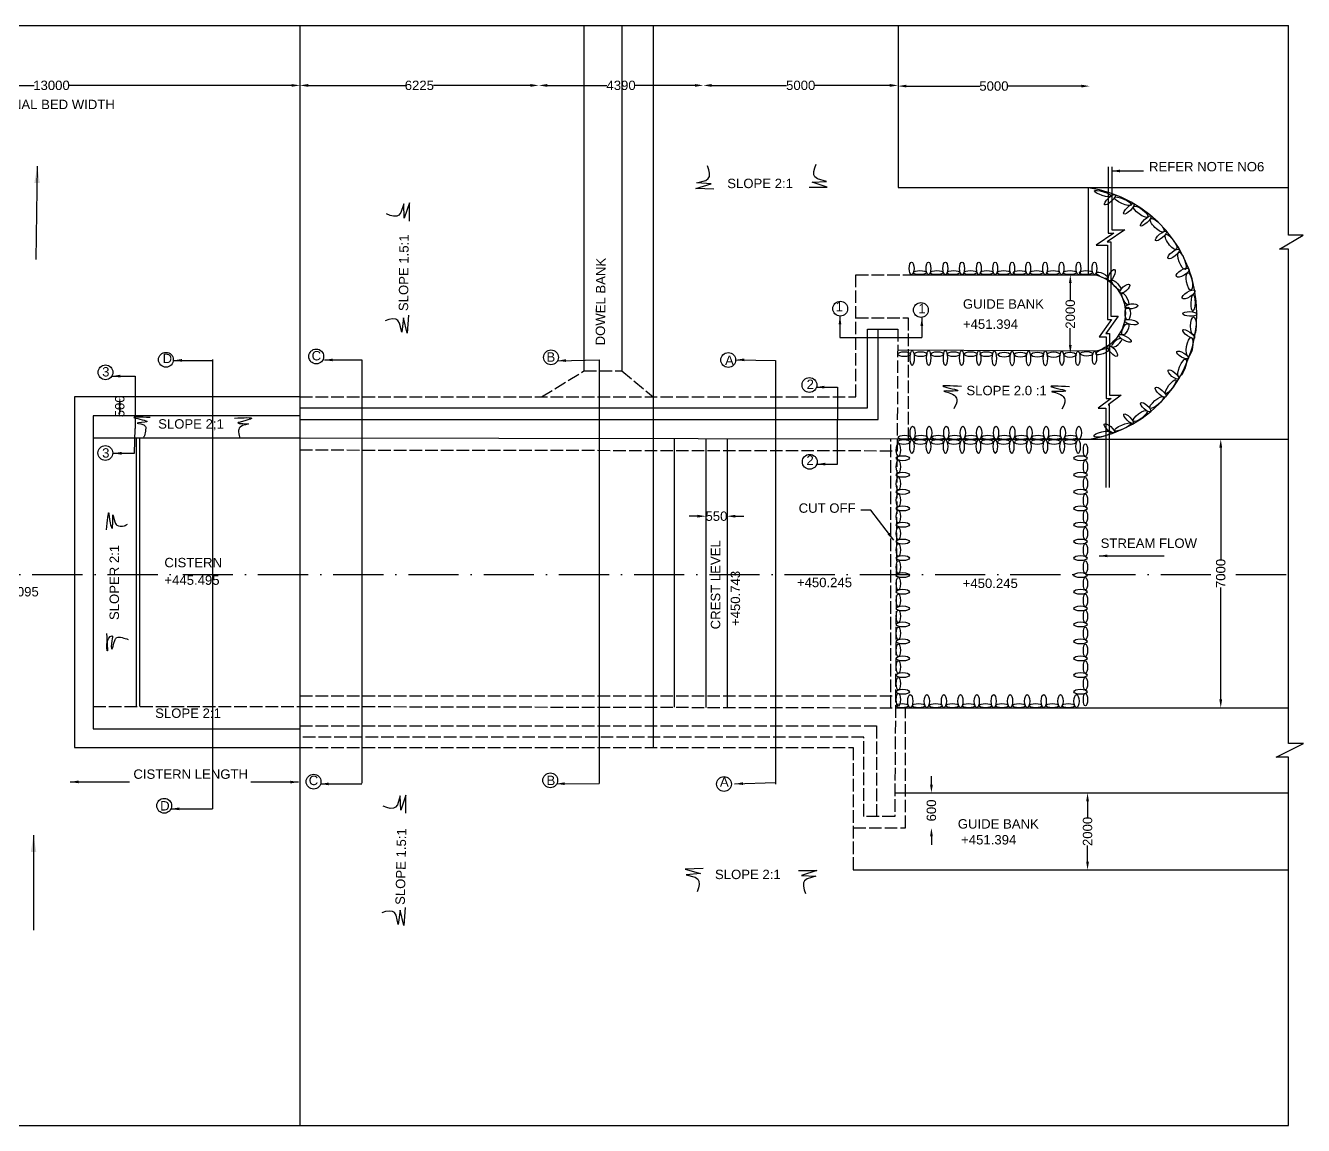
# Model space of a CAD drawing. Header units: millimetres. Extents: x 5124 to 2149775, y 2311 to 45661878.
# Drawn here: x 2096658 to 2127237, y 45621348 to 45647666 of the extents above; entities that cross this region are included whole.
import ezdxf

# ---------------------------------------------------------------- set-up
doc = ezdxf.new("R2010")
doc.units = ezdxf.units.MM
doc.header["$MEASUREMENT"] = 0
doc.linetypes.add('ACAD_ISO02W100', pattern=[15, 12, -3])
doc.linetypes.add('ACAD_ISO10W100', pattern=[18, 12, -3, 0, -3])
for name, color, linetype in [('DIMENSIONS', 7, 'Continuous'), ('DRAWING', 2, 'Continuous'), ('TEXT', 7, 'Continuous')]:
    doc.layers.add(name, color=color, linetype=linetype)
doc.styles.get("Standard").update_dxf_attribs({"font": 'arial.ttf', "height": 225})
doc.dimstyles.get("Standard").update_dxf_attribs({"dimtxt": 225, "dimasz": 200, "dimexe": 0.18, "dimexo": 0.0625, "dimgap": 0.09, "dimtad": 0, "dimdec": 0, "dimzin": 0, "dimdsep": 46, "dimtxsty": 'Standard', "dimcen": 0.09, "dimse1": 1, "dimse2": 1, "dimadec": 0, "dimazin": 0, "dimtfac": 1, "dimtdec": 0, "dimtofl": 0, "dimtmove": 0, "dimatfit": 3, "dimfxl": 1, "dimtolj": 1, "dimtzin": 0, "dimarcsym": 0})

# ---------------------------------------------------------------- blocks, each defined once
blk = doc.blocks.new('*D77')
at = {"layer": 'Defpoints', "color": 0, "transparency": 16777216}
for p in [(2091333, 45646234), (2103223, 45646234), (2103223, 45646234)]:
    blk.add_point(p, dxfattribs=at)
at = {"layer": 'DIMENSIONS', "color": 0, "lineweight": -2, "transparency": 16777216}
for p, q in [((2091533, 45646234), (2096865, 45646234)), ((2103023, 45646234), (2097690, 45646234))]:
    blk.add_line(p, q, dxfattribs=at)
at = {"layer": 'DIMENSIONS', "color": 0, "transparency": 16777216}
for points in [[(2091533, 45646267), (2091533, 45646200), (2091333, 45646234)], [(2103023, 45646267), (2103023, 45646200), (2103223, 45646234)]]:
    blk.add_solid(points, dxfattribs=at)
at = {"layer": 'DIMENSIONS', "color": 0, "transparency": 16777216, "insert": (2097278, 45646234), "char_height": 225, "attachment_point": 5}
blk.add_mtext('\\A1;13000', dxfattribs=at)
blk = doc.blocks.new('*D78')
at = {"layer": 'Defpoints', "color": 0, "transparency": 16777216}
for p in [(2103223, 45646234), (2108940, 45646234), (2108940, 45646234)]:
    blk.add_point(p, dxfattribs=at)
at = {"layer": 'DIMENSIONS', "color": 0, "lineweight": -2, "transparency": 16777216}
for p, q in [((2103423, 45646234), (2105744, 45646234)), ((2108740, 45646234), (2106419, 45646234))]:
    blk.add_line(p, q, dxfattribs=at)
at = {"layer": 'DIMENSIONS', "color": 0, "transparency": 16777216}
for points in [[(2103423, 45646267), (2103423, 45646200), (2103223, 45646234)], [(2108740, 45646267), (2108740, 45646200), (2108940, 45646234)]]:
    blk.add_solid(points, dxfattribs=at)
at = {"layer": 'DIMENSIONS', "color": 0, "transparency": 16777216, "insert": (2106081, 45646234), "char_height": 225, "attachment_point": 5}
blk.add_mtext('\\A1;6225', dxfattribs=at)
blk = doc.blocks.new('*D79')
at = {"layer": 'Defpoints', "color": 0, "transparency": 16777216}
for p in [(2108940, 45646234), (2112875, 45646234), (2112875, 45646234)]:
    blk.add_point(p, dxfattribs=at)
at = {"layer": 'DIMENSIONS', "color": 0, "lineweight": -2, "transparency": 16777216}
for p, q in [((2109140, 45646234), (2110568, 45646234)), ((2112675, 45646234), (2111248, 45646234))]:
    blk.add_line(p, q, dxfattribs=at)
at = {"layer": 'DIMENSIONS', "color": 0, "transparency": 16777216}
for points in [[(2109140, 45646267), (2109140, 45646200), (2108940, 45646234)], [(2112675, 45646267), (2112675, 45646200), (2112875, 45646234)]]:
    blk.add_solid(points, dxfattribs=at)
at = {"layer": 'DIMENSIONS', "color": 0, "transparency": 16777216, "insert": (2110908, 45646234), "char_height": 225, "attachment_point": 5}
blk.add_mtext('\\A1;4390', dxfattribs=at)
blk = doc.blocks.new('*D80')
at = {"layer": 'Defpoints', "color": 0, "transparency": 16777216}
for p in [(2112875, 45646234), (2117537, 45646234), (2117537, 45646234)]:
    blk.add_point(p, dxfattribs=at)
at = {"layer": 'DIMENSIONS', "color": 0, "lineweight": -2, "transparency": 16777216}
for p, q in [((2113075, 45646234), (2114870, 45646234)), ((2117337, 45646234), (2115542, 45646234))]:
    blk.add_line(p, q, dxfattribs=at)
at = {"layer": 'DIMENSIONS', "color": 0, "transparency": 16777216}
for points in [[(2113075, 45646267), (2113075, 45646200), (2112875, 45646234)], [(2117337, 45646267), (2117337, 45646200), (2117537, 45646234)]]:
    blk.add_solid(points, dxfattribs=at)
at = {"layer": 'DIMENSIONS', "color": 0, "transparency": 16777216, "insert": (2115206, 45646234), "char_height": 225, "attachment_point": 5}
blk.add_mtext('\\A1;5000', dxfattribs=at)
blk = doc.blocks.new('*D81')
at = {"layer": 'Defpoints', "color": 0, "transparency": 16777216}
for p in [(2117537, 45646234), (2122124, 45646234), (2122124, 45646217)]:
    blk.add_point(p, dxfattribs=at)
at = {"layer": 'DIMENSIONS', "color": 0, "lineweight": -2, "transparency": 16777216}
for p, q in [((2117737, 45646217), (2119495, 45646217)), ((2121924, 45646217), (2120166, 45646217))]:
    blk.add_line(p, q, dxfattribs=at)
at = {"layer": 'DIMENSIONS', "color": 0, "transparency": 16777216}
for points in [[(2117737, 45646250), (2117737, 45646184), (2117537, 45646217)], [(2121924, 45646250), (2121924, 45646184), (2122124, 45646217)]]:
    blk.add_solid(points, dxfattribs=at)
at = {"layer": 'DIMENSIONS', "color": 0, "transparency": 16777216, "insert": (2119830, 45646217), "char_height": 225, "attachment_point": 5}
blk.add_mtext('\\A1;5000', dxfattribs=at)
blk = doc.blocks.new('*D82')
at = {"layer": 'Defpoints', "color": 0, "transparency": 16777216}
for p in [(2121448, 45641702), (2121658, 45641702), (2121531, 45639823)]:
    blk.add_point(p, dxfattribs=at)
at = {"layer": 'DIMENSIONS', "color": 0, "lineweight": -2, "transparency": 16777216}
for p, q in [((2121658, 45641502), (2121658, 45641100)), ((2121658, 45640023), (2121658, 45640425))]:
    blk.add_line(p, q, dxfattribs=at)
at = {"layer": 'DIMENSIONS', "color": 0, "transparency": 16777216}
for points in [[(2121624, 45641502), (2121691, 45641502), (2121658, 45641702)], [(2121624, 45640023), (2121691, 45640023), (2121658, 45639823)]]:
    blk.add_solid(points, dxfattribs=at)
at = {"layer": 'DIMENSIONS', "color": 0, "transparency": 16777216, "insert": (2121658, 45640762), "char_height": 225, "attachment_point": 5, "rotation": 90}
blk.add_mtext('\\A1;2000', dxfattribs=at)
blk = doc.blocks.new('*D83')
at = {"layer": 'Defpoints', "color": 0, "transparency": 16777216}
for p in [(2117711, 45629304), (2118334, 45629304), (2117711, 45628465)]:
    blk.add_point(p, dxfattribs=at)
at = {"layer": 'DIMENSIONS', "color": 0, "lineweight": -2, "transparency": 16777216}
for p, q in [((2118334, 45629504), (2118334, 45629704)), ((2118334, 45628265), (2118334, 45628065))]:
    blk.add_line(p, q, dxfattribs=at)
at = {"layer": 'DIMENSIONS', "color": 0, "transparency": 16777216}
for points in [[(2118301, 45629504), (2118368, 45629504), (2118334, 45629304)], [(2118301, 45628265), (2118368, 45628265), (2118334, 45628465)]]:
    blk.add_solid(points, dxfattribs=at)
at = {"layer": 'DIMENSIONS', "color": 0, "transparency": 16777216, "insert": (2118334, 45628885), "char_height": 225, "attachment_point": 5, "rotation": 90}
blk.add_mtext('\\A1;600', dxfattribs=at)
blk = doc.blocks.new('*D84')
at = {"layer": 'Defpoints', "color": 0, "transparency": 16777216}
for p in [(2125159, 45637768), (2125258, 45637768), (2125159, 45631341)]:
    blk.add_point(p, dxfattribs=at)
at = {"layer": 'DIMENSIONS', "color": 0, "lineweight": -2, "transparency": 16777216}
for p, q in [((2125258, 45637568), (2125258, 45634889)), ((2125258, 45631541), (2125258, 45634220))]:
    blk.add_line(p, q, dxfattribs=at)
at = {"layer": 'DIMENSIONS', "color": 0, "transparency": 16777216}
for points in [[(2125224, 45637568), (2125291, 45637568), (2125258, 45637768)], [(2125224, 45631541), (2125291, 45631541), (2125258, 45631341)]]:
    blk.add_solid(points, dxfattribs=at)
at = {"layer": 'DIMENSIONS', "color": 0, "transparency": 16777216, "insert": (2125258, 45634555), "char_height": 225, "attachment_point": 5, "rotation": 90}
blk.add_mtext('\\A1;7000', dxfattribs=at)
blk = doc.blocks.new('*D85')
at = {"layer": 'Defpoints', "color": 0, "transparency": 16777216}
for p in [(2112936, 45635925), (2113445, 45635925), (2113445, 45635925)]:
    blk.add_point(p, dxfattribs=at)
at = {"layer": 'DIMENSIONS', "color": 0, "lineweight": -2, "transparency": 16777216}
for p, q in [((2112736, 45635925), (2112536, 45635925)), ((2113645, 45635925), (2113845, 45635925))]:
    blk.add_line(p, q, dxfattribs=at)
at = {"layer": 'DIMENSIONS', "color": 0, "transparency": 16777216}
for points in [[(2112736, 45635959), (2112736, 45635892), (2112936, 45635925)], [(2113645, 45635959), (2113645, 45635892), (2113445, 45635925)]]:
    blk.add_solid(points, dxfattribs=at)
at = {"layer": 'DIMENSIONS', "color": 0, "transparency": 16777216, "insert": (2113190, 45635925), "char_height": 225, "attachment_point": 5}
blk.add_mtext('\\A1;550', dxfattribs=at)
blk = doc.blocks.new('*D86')
at = {"layer": 'Defpoints', "color": 0, "transparency": 16777216}
for p in [(2098629, 45638778), (2098913, 45638778), (2098629, 45638330)]:
    blk.add_point(p, dxfattribs=at)
at = {"layer": 'DIMENSIONS', "color": 0, "lineweight": -2, "transparency": 16777216}
blk.add_line((2098913, 45638530), (2098913, 45638578), dxfattribs=at)
at = {"layer": 'DIMENSIONS', "color": 0, "transparency": 16777216}
for points in [[(2098879, 45638578), (2098946, 45638578), (2098913, 45638778)], [(2098879, 45638530), (2098946, 45638530), (2098913, 45638330)]]:
    blk.add_solid(points, dxfattribs=at)
at = {"layer": 'DIMENSIONS', "color": 0, "transparency": 16777216, "insert": (2098913, 45638554), "char_height": 225, "attachment_point": 5, "rotation": 90}
blk.add_mtext('\\A1;500', dxfattribs=at)
blk = doc.blocks.new('*D127')
at = {"layer": 'Defpoints', "color": 0, "transparency": 16777216}
for p in [(2122071, 45629304), (2122071, 45629304), (2122071, 45627462)]:
    blk.add_point(p, dxfattribs=at)
at = {"layer": 'DIMENSIONS', "color": 0, "lineweight": -2, "transparency": 16777216}
for p, q in [((2122071, 45629104), (2122071, 45628721)), ((2122071, 45627662), (2122071, 45628046))]:
    blk.add_line(p, q, dxfattribs=at)
at = {"layer": 'DIMENSIONS', "color": 0, "transparency": 16777216}
for points in [[(2122037, 45629104), (2122104, 45629104), (2122071, 45629304)], [(2122037, 45627662), (2122104, 45627662), (2122071, 45627462)]]:
    blk.add_solid(points, dxfattribs=at)
at = {"layer": 'DIMENSIONS', "color": 0, "transparency": 16777216, "insert": (2122071, 45628383), "char_height": 225, "attachment_point": 5, "rotation": 90}
blk.add_mtext('\\A1;2000', dxfattribs=at)

msp = doc.modelspace()

# ---------------------------------------------------------------- linework, layer by layer
at = {"layer": 'DIMENSIONS', "color": 0}
for centre in [(2116152.3, 45640891.7), (2118082.2, 45640860), (2100016.4, 45639668.5), (2103612.3, 45639747.3), (2109231, 45639726.7), (2113471.4, 45639662.8), (2098570.5, 45639368.6), (2115416.2, 45639063.9), (2098567.2, 45637438.1), (2115423.1, 45637226.9), (2103549.7, 45629572.3), (2109212.9, 45629605.8), (2113372.5, 45629517.7), (2099974.7, 45628996.6)]:
    msp.add_circle(centre, 177.3, dxfattribs=at)
at = {"layer": 'DIMENSIONS'}
for points in [[(2119050.7, 45639029.1), (2118621.2, 45639029.1), (2118966.1, 45638929.1), (2118630.1, 45638918), (2118874.9, 45638824.6), (2118939.4, 45638720.2), (2118868.2, 45638493.5)], [(2121635.5, 45639020.3), (2121206, 45639020.3), (2121550.9, 45638920.3), (2121214.9, 45638909.2), (2121459.7, 45638815.8), (2121524.2, 45638711.3), (2121453, 45638484.6)]]:
    msp.add_spline(points, degree=3, dxfattribs=at)
at = {"layer": 'DIMENSIONS', "color": 0}
for points in [[(2099637.4, 45638287.1), (2099264.7, 45638280.5), (2099559.2, 45638186.4), (2099331, 45638154.6), (2099530, 45638072.5), (2099530, 45637996.5), (2099503.4, 45637852.1), (2099482.2, 45637813.7)], [(2101660.3, 45638274.8), (2102067.3, 45638266.5), (2101820.3, 45638186.3), (2101738.5, 45638158.1), (2101994.4, 45638132.8), (2101793.5, 45638058.5), (2101756.3, 45637941.1), (2101784.6, 45637782)], [(2098597.6, 45635596.8), (2098648.2, 45636003.2), (2098680.4, 45635769), (2098726.4, 45635638.1), (2098749.4, 45635961.9), (2098790.7, 45635794.3), (2098839, 45635713.9), (2099022.9, 45635697.8), (2099096.5, 45635736.8)], [(2098594.7, 45633116), (2098612.9, 45632707.8), (2098685.8, 45633043.2), (2098727.5, 45633064), (2098722.3, 45632947), (2098722.3, 45632741.6), (2098792.6, 45632954.8), (2098836.8, 45633019.8), (2098967, 45633019.8), (2099112.8, 45632978.2)]]:
    msp.add_spline(points, degree=3, dxfattribs=at)
at = {"layer": 'DRAWING', "color": 0}
for points in [[(2075218.1, 45621347.7), (2126876.9, 45621347.7), (2126876.9, 45630160.9), (2126585.4, 45630160.9), (2127236.5, 45630483.1), (2126876.9, 45630483.1), (2126876.9, 45642315.6), (2126666.1, 45642315.6), (2127227.5, 45642646.9), (2126876.9, 45642646.9), (2126876.9, 45647665.8)], [(2075222.6, 45647665.8), (2126876.9, 45647665.8)], [(2103222.6, 45647665.8), (2103222.6, 45621347.7)], [(2110016.9, 45647665.8), (2110016.9, 45639400.3)], [(2110925.8, 45647665.8), (2110925.8, 45639400.3)], [(2111677.7, 45647665.8), (2111677.7, 45630390.3)], [(2117536.7, 45647665.8), (2117536.7, 45643786.9), (2126876.9, 45643786.9)], [(2113127.3, 45643751.8), (2112695.1, 45643767.7), (2113060.2, 45643874.7), (2112717, 45643902.4), (2112933.6, 45643960.4), (2112995.5, 45644007.1), (2113021.7, 45644055), (2113026.5, 45644134), (2113008.9, 45644217.5), (2112976.4, 45644307.2)], [(2115408.7, 45643796.5), (2115841.2, 45643799.7), (2115479.4, 45643917.4), (2115823.3, 45643935.1), (2115608.5, 45643999.3), (2115547.9, 45644047.8), (2115523.1, 45644096.5), (2115520.6, 45644175.5), (2115540.7, 45644258.5), (2115575.7, 45644347.2)], [(2122567.4, 45644285.5), (2122567.4, 45642694.6), (2122699.3, 45642694.6), (2122276.8, 45642409.2), (2122544.2, 45642409.2), (2122544.2, 45640634.9), (2122645.9, 45640634.9), (2122351.6, 45640220.8), (2122518.7, 45640220.8), (2122518.7, 45638741.1), (2122635.5, 45638741.1), (2122324.5, 45638508), (2122509.2, 45638508), (2122509.2, 45636616.2)], [(2122647.7, 45644285.5), (2122647.7, 45642774.8), (2122961.4, 45642774.8), (2122538.9, 45642489.4), (2122624.5, 45642489.4), (2122624.5, 45640715.1), (2122801.3, 45640715.1), (2122507, 45640301), (2122598.9, 45640301), (2122598.9, 45638821.3), (2122876.4, 45638821.3), (2122565.3, 45638588.2), (2122589.4, 45638588.2), (2122589.4, 45636616.2)], [(2122084.2, 45643786.9), (2122084.2, 45641701.8)], [(2105841.3, 45642988.3), (2105841.3, 45643420.8), (2105720.9, 45643059.9), (2105705.8, 45643403.9), (2105640, 45643189.6), (2105591, 45643129.4), (2105542.1, 45643105), (2105463.1, 45643103.1), (2105380.3, 45643123.8), (2105291.8, 45643159.5)], [(2105823.8, 45640732.9), (2105791.7, 45640301.6), (2105698.4, 45640670.4), (2105657.8, 45640328.5), (2105608.1, 45640547.1), (2105563.7, 45640610.7), (2105516.7, 45640638.7), (2105438.1, 45640646.4), (2105354, 45640631.9), (2105263.1, 45640602.9)], [(2103222.6, 45638522.1), (2116801.5, 45638522.1), (2116801.5, 45640403.5), (2117530.7, 45640403.5)], [(2103222.6, 45638239.1), (2117062, 45638239.1), (2117062, 45640403.5)], [(2101131.5, 45639675.2), (2101131.5, 45628925.6)], [(2104704.8, 45639668.3), (2104704.8, 45629536.2)], [(2110381.9, 45639670.9), (2110381.9, 45629526.1)], [(2114601.7, 45639654.9), (2114601.7, 45629516.3)], [(2103222.6, 45638778.2), (2097828.8, 45638778.2), (2097828.8, 45630390.3), (2103222.6, 45630390.3)], [(2103222.6, 45638330.3), (2098276.6, 45638330.3), (2098276.6, 45630838.2), (2103222.6, 45630838.2)], [(2103222.6, 45637794.9), (2098276.6, 45637794.9)], [(2099306.5, 45637794.9), (2099306.5, 45631373.6)], [(2099387.9, 45637794.9), (2099387.9, 45631373.6)], [(2117514, 45637768.7), (2103222.6, 45637794.9)], [(2112182.3, 45637778.5), (2112182.3, 45631353.2)], [(2112935.6, 45637777.1), (2112935.6, 45631351.4)], [(2113444.5, 45637776.2), (2113444.5, 45631350.3)], [(2117781.6, 45637768.2), (2126876.9, 45637768.2)], [(2117473.4, 45631341.1), (2126876.9, 45631341.1)], [(2117460.5, 45629304.4), (2126876.9, 45629304.4)], [(2105760.9, 45628819.6), (2105760.9, 45629252.1), (2105640.5, 45628891.1), (2105625.4, 45629235.2), (2105559.5, 45629020.8), (2105510.6, 45628960.7), (2105461.7, 45628936.2), (2105382.7, 45628934.4), (2105299.9, 45628955), (2105211.4, 45628990.8)], [(2112876, 45627495.3), (2112443.8, 45627479.4), (2112808.9, 45627372.3), (2112465.6, 45627344.6), (2112682.2, 45627286.7), (2112744.2, 45627240), (2112770.4, 45627192), (2112775.2, 45627113.1), (2112757.5, 45627029.6), (2112725.1, 45626939.9)], [(2116465.7, 45627462.3), (2126876.9, 45627462.3)], [(2115157.4, 45627450.6), (2115589.9, 45627447.3), (2115228, 45627329.6), (2115571.9, 45627311.9), (2115357.1, 45627247.7), (2115296.6, 45627199.2), (2115271.8, 45627150.5), (2115269.3, 45627071.5), (2115289.4, 45626988.5), (2115324.4, 45626899.8)], [(2105743.4, 45626564.1), (2105711.3, 45626132.8), (2105618, 45626501.7), (2105577.4, 45626159.7), (2105527.6, 45626378.3), (2105483.3, 45626442), (2105436.3, 45626470), (2105357.7, 45626477.7), (2105273.6, 45626463.2), (2105182.7, 45626434.1)]]:
    msp.add_lwpolyline(points, dxfattribs=at)
at = {"layer": 'DRAWING', "color": 0, "linetype": 'ACAD_ISO02W100', "ltscale": 25}
for points in [[(2103222.6, 45638778.2), (2116527.2, 45638778.2), (2116527.2, 45641701.8), (2117807.8, 45641701.8)], [(2116527.2, 45640672.4), (2117781.6, 45640672.4), (2117781.6, 45637768.2), (2117514, 45637768.7)], [(2117530.7, 45640403.5), (2117456.9, 45628741.9)], [(2109002.8, 45638778.2), (2110016.9, 45639400.3), (2110925.8, 45639400.3), (2111677.7, 45638778.2)], [(2117363.6, 45631341.3), (2117363.6, 45637769.7)], [(2103222.6, 45637511.2), (2117512.3, 45637493)], [(2103222.6, 45631630), (2117434.2, 45631630)], [(2098276.6, 45631373.6), (2103222.6, 45631373.6)], [(2103222.6, 45631373.6), (2117473.4, 45631341.1)], [(2116465.7, 45628465.5), (2117711, 45628465.5), (2117711, 45631337.8)], [(2103222.6, 45630907.2), (2117020.5, 45630907.2), (2117020.5, 45628741.9)], [(2117456.9, 45628741.9), (2116720.6, 45628741.9), (2116720.6, 45630635.4), (2103222.6, 45630635.4)], [(2103222.6, 45630390.3), (2116465.7, 45630390.3), (2116465.7, 45627462.3)]]:
    msp.add_lwpolyline(points, dxfattribs=at)
at = {"layer": 'DRAWING', "color": 0}
msp.add_lwpolyline([(2117807.8, 45641701.8), (2122267.5, 45641701.8, -0.7737394), (2122267.5, 45639871), (2117527.5, 45639901)], format="xyb", dxfattribs=at)
at = {"layer": 'DRAWING', "color": 0, "linetype": 'ACAD_ISO10W100', "ltscale": 100}
msp.add_lwpolyline([(2075218.1, 45634534), (2126876.9, 45634534)], dxfattribs=at)
at = {"layer": 'DRAWING', "color": 0}
msp.add_arc((2121641.7, 45640774.8), 3044.4, 279.03882, 81.64127, dxfattribs=at)
for centre, major_axis, ratio in [((2122437.3, 45643644.4), (-203, 63), 0.2184118), ((2122606, 45643499), (-127, -119.5), 0.2993033), ((2122913, 45643461.8), (-200.2, 89.8), 0.2658598), ((2123059.5, 45643278.4), (-120.5, -121.3), 0.2983024), ((2123341.1, 45643211.6), (-171.7, 124.1), 0.3100217), ((2123464.2, 45642988.7), (-127.4, -118.7), 0.2560956), ((2123735.7, 45642885.5), (-157.6, 156.5), 0.3316471), ((2123827, 45642630.8), (-129, -108.6), 0.3089324), ((2124064.7, 45642489.1), (-129, 178.6), 0.3182453), ((2124130.2, 45642199.6), (-133.6, -108.6), 0.3563317), ((2124328.5, 45642035.6), (-75.7, 204.7), 0.3092234), ((2117861.1, 45641853.3), (0, -151.5), 0.3759038), ((2118262.5, 45641853.3), (0, -151.5), 0.3759038), ((2118667.4, 45641853.3), (0, -151.5), 0.3759038), ((2119066.4, 45641853.3), (0, -151.5), 0.3759038), ((2119471.3, 45641853.3), (0, -151.5), 0.3759038), ((2119861.7, 45641853.3), (0, -151.5), 0.3759038), ((2120266.6, 45641853.3), (0, -151.5), 0.3759038), ((2120649.4, 45641853.3), (0, -151.5), 0.3759038), ((2121054.2, 45641853.3), (0, -151.5), 0.3759038), ((2121447.5, 45641853.3), (0, -151.5), 0.3759038), ((2121852.4, 45641853.3), (0, -151.5), 0.3759038), ((2122235.1, 45641853.3), (0, -151.5), 0.3759038), ((2122648.1, 45641691.3), (-64.5, -137.1), 0.3759038), ((2124345.4, 45641751.4), (150.1, 90), 0.4101959), ((2118061.3, 45641755.8), (-157.1, -1.8), 0.3015665), ((2118466.1, 45641755.8), (-157.1, -1.8), 0.3015665), ((2118865.2, 45641755.8), (-157.1, -1.8), 0.3015665), ((2119270, 45641755.8), (-157.1, -1.8), 0.3015665), ((2119660.5, 45641755.8), (-157.1, -1.8), 0.3015665), ((2120065.3, 45641755.8), (-157.1, -1.8), 0.3015665), ((2120448.1, 45641755.8), (-157.1, -1.8), 0.3015665), ((2120852.9, 45641755.8), (-157.1, -1.8), 0.3015665), ((2121246.3, 45641755.8), (-157.1, -1.8), 0.3015665), ((2121651.1, 45641755.8), (-157.1, -1.8), 0.3015665), ((2122033.8, 45641755.8), (-157.1, -1.8), 0.3015665), ((2122424.5, 45641688.8), (-142.9, 65.2), 0.3015665), ((2122757.3, 45641455.2), (-104.8, 117.1), 0.3015665), ((2124506, 45641543.8), (-36.5, 206), 0.3262093), ((2122963.1, 45641367.8), (-114, -99.7), 0.3759038), ((2122972.4, 45641122.6), (-73, 139.1), 0.3015665), ((2124486.5, 45641233), (150.1, 91.3), 0.3737282), ((2124595.2, 45641030.3), (4.4, 202), 0.2311305), ((2123031.3, 45640776.7), (1.4, 153.6), 0.4192791), ((2123121.2, 45640948), (-150.6, -16.5), 0.3759038), ((2123120.1, 45640569.4), (-162.9, 30.2), 0.3421447), ((2124514.6, 45640766), (167.1, -5.9), 0.3231176), ((2124603.9, 45640475.5), (1.5, 216.7), 0.3107336), ((2122972.4, 45640397.5), (66.8, 135.1), 0.3976937), ((2124489.6, 45640284.7), (-139.2, 96.6), 0.3010643), ((2122674, 45639880.2), (-107.6, 127.3), 0.3580138), ((2122967.7, 45640181.5), (-149, 82.9), 0.3152629), ((2124511.6, 45639974.4), (35.2, 225.5), 0.3091939), ((2117681.7, 45639802.3), (150, 0), 0.3874892), ((2117874.1, 45639713.2), (0, 177.8), 0.275417), ((2118077, 45639802.3), (150, 0), 0.3874892), ((2118269.4, 45639713.2), (0, 177.8), 0.275417), ((2118476.2, 45639802.3), (150, 0), 0.3874892), ((2118668.6, 45639713.2), (0, 177.8), 0.275417), ((2118863, 45639802.3), (150, 0), 0.3874892), ((2119055.4, 45639713.2), (0, 177.8), 0.275417), ((2119275.7, 45639802.3), (150, 0), 0.3874892), ((2119468, 45639713.2), (0, 177.8), 0.275417), ((2119647.9, 45639802.3), (150, 0), 0.3874892), ((2119840.3, 45639700.9), (0, 177.8), 0.275417), ((2120074, 45639790), (150, 0), 0.3874892), ((2120266.4, 45639700.9), (0, 177.8), 0.275417), ((2120464.3, 45639790), (150, 0), 0.3874892), ((2120656.6, 45639700.9), (0, 177.8), 0.275417), ((2120867.9, 45639790), (150, 0), 0.3874892), ((2121060.3, 45639700.9), (0, 177.8), 0.275417), ((2121257.2, 45639789.7), (154.6, 0), 0.4248443), ((2121454.3, 45639705.3), (0, 170.8), 0.2856398), ((2121649.8, 45639788), (144.2, 0.2), 0.4341512), ((2121836.8, 45639703), (2.2, 170.7), 0.2963922), ((2122047.3, 45639810.9), (149.9, -4.8), 0.3531884), ((2122235.8, 45639714.1), (2.7, 157.1), 0.3172617), ((2122423.7, 45639862.5), (151.5, 58.5), 0.3419536), ((2124344.5, 45639781.1), (134.8, -82), 0.3466926), ((2124334.8, 45639475.3), (81.8, 205.9), 0.3103804), ((2124125.5, 45639313.5), (124.3, -103), 0.3527444), ((2124059.9, 45639026.9), (124.3, 163.4), 0.2518414), ((2123721.4, 45638646.1), (161.9, 138.8), 0.281603), ((2123821.1, 45638892.8), (124.3, -111.1), 0.3473619), ((2123329.7, 45638324.5), (163.1, 122.7), 0.3154767), ((2123463, 45638533.7), (117.1, -104.4), 0.3630584), ((2122909.1, 45638060.2), (195.2, 86), 0.2373882), ((2123050.7, 45638259.1), (109.1, -110.1), 0.3081335), ((2117689.6, 45637813.4), (-149.8, 0), 0.3333347), ((2117883.9, 45637921.4), (0, -157.8), 0.3819286), ((2118086.5, 45637813.4), (-149.8, 0), 0.3333347), ((2118280.9, 45637921.4), (0, -157.8), 0.3819286), ((2118494.4, 45637813.4), (-149.8, 0), 0.3333347), ((2118688.8, 45637921.4), (0, -157.8), 0.3819286), ((2118891.4, 45637813.4), (-149.8, 0), 0.3333347), ((2119085.7, 45637921.4), (0, -157.8), 0.3819286), ((2119282.1, 45637813.4), (-149.8, 0), 0.3333347), ((2119476.5, 45637921.4), (0, -157.8), 0.3819286), ((2119686.3, 45637813.4), (-149.8, 0), 0.3333347), ((2119880.7, 45637921.4), (0, -157.8), 0.3819286), ((2120079.6, 45637813.4), (-149.8, 0), 0.3333347), ((2120274, 45637921.4), (0, -157.8), 0.3819286), ((2120487.5, 45637813.4), (-149.8, 0), 0.3333347), ((2120681.9, 45637921.4), (0, -157.8), 0.3819286), ((2120885, 45637813.4), (-149.8, 0), 0.3333347), ((2121079.4, 45637921.4), (0, -157.8), 0.3819286), ((2121285.3, 45637813.4), (-149.8, 0), 0.3333347), ((2121479.7, 45637921.4), (0, -157.8), 0.3819286), ((2121667.8, 45637813.4), (-149.8, 0), 0.3333347), ((2121862.2, 45637921.4), (0, -157.8), 0.3819286), ((2122424.2, 45637889), (204.4, 48.2), 0.2793941), ((2122592.2, 45638028.1), (121.7, -99.8), 0.3359829), ((2117542, 45637507.9), (0, 149.8), 0.3333347), ((2122019.5, 45637507.9), (0, 149.8), 0.3333347), ((2117542, 45637110.9), (0, 149.8), 0.3333347), ((2117650, 45637313.5), (-157.8, 0), 0.3819286), ((2121901.5, 45637313.5), (-157.8, 0), 0.3819286), ((2122019.5, 45637110.9), (0, 149.8), 0.3333347), ((2117650, 45636916.5), (-157.8, 0), 0.3819286), ((2121901.5, 45636916.5), (-157.8, 0), 0.3819286), ((2117542, 45636703.1), (0, 149.8), 0.3333347), ((2122019.5, 45636703.1), (0, 149.8), 0.3333347), ((2117542, 45636306.1), (0, 149.8), 0.3333347), ((2117650, 45636508.7), (-157.8, 0), 0.3819286), ((2121901.5, 45636508.7), (-157.8, 0), 0.3819286), ((2122019.5, 45636306.1), (0, 149.8), 0.3333347), ((2117542, 45635915.4), (0, 149.8), 0.3333347), ((2117650, 45636111.7), (-157.8, 0), 0.3819286), ((2121901.5, 45636111.7), (-157.8, 0), 0.3819286), ((2122019.5, 45635915.4), (0, 149.8), 0.3333347), ((2117650, 45635721), (-157.8, 0), 0.3819286), ((2121901.5, 45635721), (-157.8, 0), 0.3819286), ((2117542, 45635511.2), (0, 149.8), 0.3333347), ((2122019.5, 45635511.2), (0, 149.8), 0.3333347), ((2117542, 45635117.8), (0, 149.8), 0.3333347), ((2117650, 45635316.8), (-157.8, 0), 0.3819286), ((2121901.5, 45635316.8), (-157.8, 0), 0.3819286), ((2122019.5, 45635117.8), (0, 149.8), 0.3333347), ((2117542, 45634710), (0, 149.8), 0.3333347), ((2117650, 45634923.4), (-157.8, 0), 0.3819286), ((2121901.5, 45634923.4), (-157.8, 0), 0.3819286), ((2122019.5, 45634710), (0, 149.8), 0.3333347), ((2117650, 45634515.6), (-157.8, 0), 0.3819286), ((2121901.5, 45634515.6), (-157.8, 0), 0.3819286), ((2117542, 45634312.4), (0, 149.8), 0.3333347), ((2122019.5, 45634312.4), (0, 149.8), 0.3333347), ((2117542, 45633912.2), (0, 149.8), 0.3333347), ((2117650, 45634118.1), (-157.8, 0), 0.3819286), ((2121901.5, 45634118.1), (-157.8, 0), 0.3819286), ((2122019.5, 45633912.2), (0, 149.8), 0.3333347), ((2117542, 45633529.7), (0, 149.8), 0.3333347), ((2117650, 45633717.8), (-157.8, 0), 0.3819286), ((2121901.5, 45633717.8), (-157.8, 0), 0.3819286), ((2122019.5, 45633529.7), (0, 149.8), 0.3333347), ((2117542, 45633124.4), (0, 149.8), 0.3333347), ((2117650, 45633335.3), (-157.8, 0), 0.3819286), ((2121901.5, 45633335.3), (-157.8, 0), 0.3819286), ((2122019.5, 45633124.4), (0, 149.8), 0.3333347), ((2117650, 45632930), (-157.8, 0), 0.3819286), ((2121901.5, 45632930), (-157.8, 0), 0.3819286), ((2117542, 45632716.6), (0, 149.8), 0.3333347), ((2122019.5, 45632716.6), (0, 149.8), 0.3333347), ((2117542, 45632319), (0, 149.8), 0.3333347), ((2117650, 45632522.2), (-157.8, 0), 0.3819286), ((2121901.5, 45632522.2), (-157.8, 0), 0.3819286), ((2122019.5, 45632319), (0, 149.8), 0.3333347), ((2117542, 45631918.8), (0, 149.8), 0.3333347), ((2117650, 45632124.6), (-157.8, 0), 0.3819286), ((2121901.5, 45632124.6), (-157.8, 0), 0.3819286), ((2122019.5, 45631918.8), (0, 149.8), 0.3333347), ((2117650, 45631724.4), (-157.8, 0), 0.3819286), ((2121901.5, 45631724.4), (-157.8, 0), 0.3819286), ((2117632.9, 45631392.6), (-149.8, 0), 0.3333347), ((2117542, 45631536.3), (0, 149.8), 0.3333347), ((2117827.3, 45631500.6), (0, -157.8), 0.3819286), ((2118029.9, 45631392.6), (-149.8, 0), 0.3333347), ((2118224.3, 45631500.6), (0, -157.8), 0.3819286), ((2118437.7, 45631392.6), (-149.8, 0), 0.3333347), ((2118632.1, 45631500.6), (0, -157.8), 0.3819286), ((2118834.7, 45631392.6), (-149.8, 0), 0.3333347), ((2119029.1, 45631500.6), (0, -157.8), 0.3819286), ((2119225.4, 45631392.6), (-149.8, 0), 0.3333347), ((2119419.8, 45631500.6), (0, -157.8), 0.3819286), ((2119629.6, 45631392.6), (-149.8, 0), 0.3333347), ((2119824, 45631500.6), (0, -157.8), 0.3819286), ((2120023, 45631392.6), (-149.8, 0), 0.3333347), ((2120217.4, 45631500.6), (0, -157.8), 0.3819286), ((2120430.8, 45631392.6), (-149.8, 0), 0.3333347), ((2120625.2, 45631500.6), (0, -157.8), 0.3819286), ((2120828.4, 45631392.6), (-149.8, 0), 0.3333347), ((2121022.8, 45631500.6), (0, -157.8), 0.3819286), ((2121228.6, 45631392.6), (-149.8, 0), 0.3333347), ((2121423, 45631500.6), (0, -157.8), 0.3819286), ((2121611.2, 45631392.6), (-149.8, 0), 0.3333347), ((2121805.6, 45631500.6), (0, -157.8), 0.3819286), ((2122019.5, 45631536.3), (0, 149.8), 0.3333347)]:
    msp.add_ellipse(centre, major_axis=major_axis, ratio=ratio, dxfattribs=at)
at = {"layer": 'DRAWING', "color": 0, "extrusion": (0, 0, -1)}
for centre, major_axis, ratio in [((2122767.7, 45640073.1), (118, 97.4), 0.3581546), ((2117672.7, 45637701.2), (-149.8, 0), 0.3333347), ((2117867.1, 45637593.2), (0, 157.8), 0.3819286), ((2118069.7, 45637701.2), (-149.8, 0), 0.3333347), ((2118264.1, 45637593.2), (0, 157.8), 0.3819286), ((2118477.5, 45637701.2), (-149.8, 0), 0.3333347), ((2118671.9, 45637593.2), (0, 157.8), 0.3819286), ((2118874.5, 45637701.2), (-149.8, 0), 0.3333347), ((2119068.9, 45637593.2), (0, 157.8), 0.3819286), ((2119265.2, 45637701.2), (-149.8, 0), 0.3333347), ((2119459.6, 45637593.2), (0, 157.8), 0.3819286), ((2119669.4, 45637701.2), (-149.8, 0), 0.3333347), ((2119863.8, 45637593.2), (0, 157.8), 0.3819286), ((2120062.8, 45637701.2), (-149.8, 0), 0.3333347), ((2120257.2, 45637593.2), (0, 157.8), 0.3819286), ((2120470.6, 45637701.2), (-149.8, 0), 0.3333347), ((2120665, 45637593.2), (0, 157.8), 0.3819286), ((2120868.2, 45637701.2), (-149.8, 0), 0.3333347), ((2121062.5, 45637593.2), (0, 157.8), 0.3819286), ((2121268.4, 45637701.2), (-149.8, 0), 0.3333347), ((2121462.8, 45637593.2), (0, 157.8), 0.3819286), ((2121650.9, 45637701.2), (-149.8, 0), 0.3333347), ((2121845.3, 45637593.2), (0, 157.8), 0.3819286)]:
    msp.add_ellipse(centre, major_axis=major_axis, ratio=ratio, dxfattribs=at)

# ---------------------------------------------------------------- texts
at = {"layer": 'DIMENSIONS', "color": 0}
msp.add_text('SLOPE 2;1', height=225, dxfattribs=at).set_placement((2099830.6, 45638021.5))
at = {"layer": 'TEXT', "color": 0}
for s, p in [('CANAL BED WIDTH', (2095895.2, 45645665.6)), ('REFER NOTE NO6', (2123541.2, 45644177)), ('SLOPE 2:1', (2113448.4, 45643775.7)), ('1', (2116041.2, 45640827.8)), ('1', (2118020.8, 45640782.3)), ('GUIDE BANK', (2119088.1, 45640891.6)), ('+451.394', (2119088.1, 45640408.7)), ('D', (2099937.5, 45639587.7)), ('C', (2103502.6, 45639653.6)), ('B', (2109123, 45639622.7)), ('A', (2113395.7, 45639543)), ('3', (2098490.5, 45639268.9)), ('2', (2115347.9, 45638969)), ('SLOPE 2.0 :1', (2119171, 45638820.3)), ('3', (2098490.5, 45637327)), ('2', (2115344.1, 45637153.4)), ('CUT OFF', (2115157.5, 45636007.2)), ('STREAM FLOW ', (2122384.1, 45635167.2)), ('CISTERN', (2099979.6, 45634703.5)), ('+445.495', (2099980.3, 45634283.7)), ('SILL LEVEL +446.095', (2093854.2, 45634006.6)), ('+450.245', (2115116, 45634227.2)), ('+450.245', (2119082.6, 45634207.5)), ('SLOPE 2:1', (2099759.1, 45631099.7)), ('CISTERN LENGTH ', (2099238.7, 45629641.7)), ('C', (2103433.9, 45629490.7)), ('B', (2109124.1, 45629490.7)), ('A', (2113273.8, 45629456)), ('D', (2099879.2, 45628883.2)), ('GUIDE BANK', (2118965.5, 45628451.2)), ('+451.394', (2119045.5, 45628070.8)), ('SLOPE 2:1', (2113154.9, 45627241.9))]:
    msp.add_text(s, height=225, dxfattribs=at).set_placement(p)
for s, rotation, p in [('SLOPE 1.5:1', 89.53555, (2105811.8, 45640832.4)), ('DOWEL BANK ', 89.57352, (2110522.4, 45640012.1)), ('SLOPER 2:1', 90, (2098892.9, 45633440.2)), ('CREST LEVEL', 90, (2113280.5, 45633218.8)), ('+450.743', 90, (2113755.6, 45633298)), ('SLOPE 1.5:1', 88.84189, (2105732.6, 45626622.4))]:
    msp.add_text(s, height=225, rotation=rotation, dxfattribs=at).set_placement(p)

# ---------------------------------------------------------------- dimensions: what is measured, and where the dimension line sits
at = {"layer": 'DIMENSIONS', "color": 0}
for base, p1, p2, text, picture, middle in [((2103222.6, 45646233.5), (2091333.2, 45646233.5), (2103222.6, 45646233.5), '13000', '*D77', (2097277.9, 45646233.5)), ((2108940.3, 45646233.5), (2103222.6, 45646233.5), (2108940.3, 45646233.5), '6225', '*D78', (2106081.4, 45646233.5)), ((2112875.4, 45646233.5), (2108940.3, 45646233.5), (2112875.4, 45646233.5), '4390', '*D79', (2110907.8, 45646233.5)), ((2117536.7, 45646233.5), (2112875.4, 45646233.5), (2117536.7, 45646233.5), '5000', '*D80', (2115206, 45646233.5)), ((2122123.8, 45646216.8), (2117536.7, 45646233.5), (2122123.8, 45646233.5), '5000', '*D81', (2119830.2, 45646216.8)), ((2113444.5, 45635925.2), (2112935.6, 45635925.2), (2113444.5, 45635925.2), '550', '*D85', (2113190.1, 45635925.2))]:
    dim = msp.add_linear_dim(base=base, p1=p1, p2=p2, text=text, dimstyle='Standard', dxfattribs=at)
    dim.commit()
    dim.dimension.update_dxf_attribs({"geometry": picture, "text_midpoint": middle})
for base, p1, p2, text, picture, middle in [((2121657.7, 45641701.8), (2121530.5, 45639823), (2121448.5, 45641701.8), '2000', '*D82', (2121657.7, 45640762.4)), ((2125257.6, 45637768.2), (2125159, 45631341.1), (2125159, 45637768.2), '7000', '*D84', (2125257.6, 45634554.7)), ((2118334.3, 45629304.4), (2117711, 45628465.5), (2117711, 45629304.4), '600', '*D83', (2118334.3, 45628885)), ((2122070.5, 45629304.4), (2122070.5, 45627462.3), (2122070.5, 45629304.4), '2000', '*D127', (2122070.5, 45628383.4))]:
    dim = msp.add_linear_dim(base=base, p1=p1, p2=p2, angle=90, text=text, dimstyle='Standard', dxfattribs=at)
    dim.commit()
    dim.dimension.update_dxf_attribs({"geometry": picture, "text_midpoint": middle})
dim = msp.add_linear_dim(base=(2098912.6, 45638778.2), p1=(2098629, 45638330.3), p2=(2098629, 45638778.2), angle=90, text='500', dimstyle='Standard', dxfattribs=at)
dim.commit()
dim.dimension.update_dxf_attribs({"geometry": '*D86', "text_midpoint": (2098912.6, 45638554.3), "dimtype": 160})

# ---------------------------------------------------------------- leaders
for points, override in [([(2096939.1, 45644298.9), (2096905.8, 45642069)], {"dimasz": 400, "dimgap": 0.09, "dimtad": 0}), ([(2122647.7, 45644186.2), (2123405.8, 45644186.2)], {"dimgap": 0.09, "dimtad": 0}), ([(2116145.7, 45640715.9), (2116145.7, 45640202.8), (2118106.6, 45640202.8)], {"dimgap": 0.09, "dimtad": 0}), ([(2118104.9, 45640677.5), (2118104.9, 45640198)], {"dimgap": 0.09, "dimtad": 0}), ([(2100199.8, 45639653.7), (2101131.5, 45639653.7)], {"dimgap": 0.09, "dimtad": 0}), ([(2103810.2, 45639663.4), (2104704.8, 45639668.3)], {"dimgap": 0.09, "dimtad": 0}), ([(2113658.7, 45639669.6), (2114601.7, 45639654.9)], {"dimgap": 0.09, "dimtad": 0}), ([(2109389.6, 45639645.3), (2110381.9, 45639670.9)], {"dimgap": 0.09, "dimtad": 0}), ([(2098722.8, 45639277), (2099276.6, 45639277), (2099276.6, 45638026.5)], {"dimgap": 0.09, "dimtad": 0}), ([(2115572.7, 45639013.4), (2116083.8, 45639013.4), (2116083.8, 45638239.1)], {"dimgap": 0.09, "dimtad": 0}), ([(2115593, 45637172), (2116087.9, 45637172), (2116087.9, 45638239.1)], {"dimgap": 0.09, "dimtad": 0}), ([(2098754.3, 45637430.6), (2099262.9, 45637430.6), (2099276.6, 45638026.5)], {"dimgap": 0.09, "dimtad": 0}), ([(2117431.8, 45635352.1), (2116881.9, 45636068.5), (2116643.9, 45636068.5)], {"dimgap": 0.09, "dimtad": 0}), ([(2122345.9, 45634976.8), (2123904.2, 45634976.8)], {"dimgap": 0.09, "dimtad": 0}), ([(2097726.5, 45629567.6), (2099146.7, 45629567.6)], {"dimgap": 0.09, "dimtad": 0}), ([(2103191.8, 45629563.9), (2102049.4, 45629563.9)], {"dimgap": 0.09, "dimtad": 0}), ([(2103714, 45629519.2), (2104704.8, 45629519.2)], {"dimgap": 0.09, "dimtad": 0}), ([(2109360, 45629524.2), (2110381.9, 45629526.1)], {"dimgap": 0.09, "dimtad": 0}), ([(2113625.6, 45629519.8), (2114601.7, 45629554.9)], {"dimgap": 0.09, "dimtad": 0}), ([(2100134.8, 45628922.5), (2101131.5, 45628925.6)], {"dimgap": 0.09, "dimtad": 0}), ([(2096848.8, 45628289.5), (2096848.8, 45626019.7)], {"dimasz": 400, "dimgap": 0.09, "dimtad": 0})]:
    msp.add_leader(points, dimstyle='Standard', override=override, dxfattribs=at)

doc.saveas('drawing.dxf')
